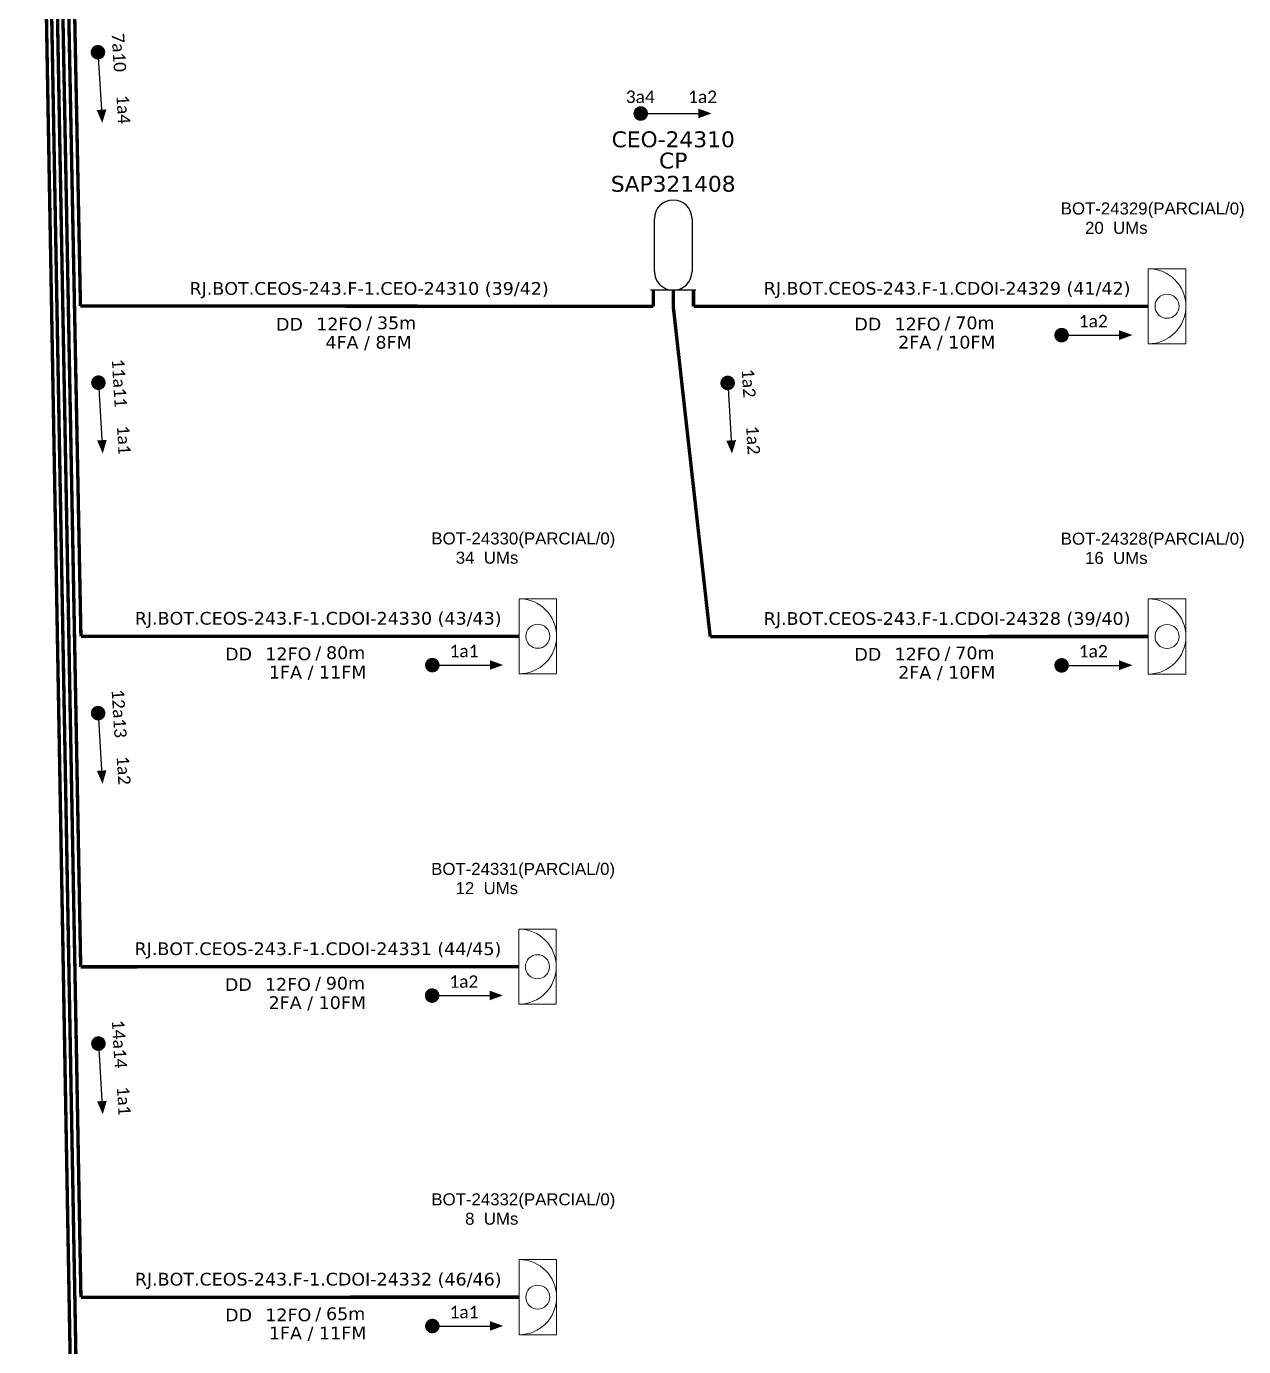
# Paper-space layout 'CDOI-24335' of a CAD drawing. Extents: x 1009 to 1848, y 3 to 597.
# Drawn here: x 1453.8 to 1557.5, y 311.2 to 423.7 of the extents above; entities that cross this region are included whole.
import ezdxf
from ezdxf.enums import TextEntityAlignment as Align

# ---------------------------------------------------------------- set-up
doc = ezdxf.new("R2010")
doc.units = 0
doc.header["$MEASUREMENT"] = 0
doc.layers.get('0').update_dxf_attribs({"linetype": 'CONTINUOUS'})
for name, color, linetype, lineweight in [("20.0-LEGENDA DOS CDO'S", 1, 'CONTINUOUS', 0), ('20.1-CDO_INTERIOR', 1, 'CONTINUOUS', 0), ('40.1-ETIQUETAS', 1, 'CONTINUOUS', 20)]:
    doc.layers.add(name, color=color, linetype=linetype, lineweight=lineweight)
for name, color, linetype in [('20.4-CEOS', 1, 'CONTINUOUS'), ('CAP a instalar', 1, 'CONTINUOUS'), ('SETA', 7, 'CONTINUOUS')]:
    doc.layers.add(name, color=color, linetype=linetype)
doc.styles.add('ARIAL', font='arial.ttf')
doc.styles.add('siredit', font='verdana.ttf')

# ---------------------------------------------------------------- blocks, each defined once
blk = doc.blocks.new('ETIQUETA_RS5F')
at = {"layer": '40.1-ETIQUETAS', "color": 0, "style": 'siredit'}
blk.add_text('/', height=1.5, dxfattribs=at).set_placement((1.55, -1.95), align=Align.MIDDLE_RIGHT)
for tag, p in [('ETIQUETA_R_PRIMARIA', (1.18, 4.1)), ('ETIQUETA_R_SECUNDARIA', (1.18, 2.1)), ('F_ATIVAS/F_MORTAS', (1.11, -4.24))]:
    blk.add_attdef(tag, text='', height=1.5, dxfattribs=at).set_placement(p, align=Align.MIDDLE_CENTER)
for tag, p in [('TIPO_CABO', (-6.62, -2.12)), ('CAP_CABO', (0.37, -2.09))]:
    blk.add_attdef(tag, text='', height=1.5, dxfattribs=at).set_placement(p, align=Align.MIDDLE_RIGHT)
blk.add_attdef('METROS', text='', height=1.5, dxfattribs=at).set_placement((2.11, -1.95), align=Align.MIDDLE_LEFT)
for tag, p in [('FUSÃO_1', (0.82, -8.39)), ('FUSÃO_2', (0.82, -10.6)), ('FUSÃO_3', (0.82, -12.93)), ('FUSÃO_4', (0.82, -15.14)), ('FUSÃO_5', (0.82, -17.16))]:
    blk.add_attdef(tag, text='', height=1.5, dxfattribs=at).set_placement(p, align=Align.CENTER)
blk = doc.blocks.new('CDOI_INT')
at = {"layer": '20.1-CDO_INTERIOR', "color": 0, "lineweight": 18}
blk.add_lwpolyline([(4.25, -4.25), (4.25, 4.25), (0, 4.25), (0, -4.25)], close=True, dxfattribs=at)
blk.add_circle((2.12, 0), 1.36, dxfattribs=at)
blk.add_arc((0, 0), 4.25, 270, 90, dxfattribs=at)
at = {"layer": "20.0-LEGENDA DOS CDO'S", "color": 0, "style": 'ARIAL'}
for tag, p in [('CDO_N', (-0.08, 10.38)), ('SPLITER_1', (21.18, 10.38)), ('SURVEY', (-0.08, 8.2)), ('SPLITER_2', (21.19, 8.68)), ('SAP', (-0.08, 6.23)), ('1:XX', (5.94, -2.22)), ('UMS', (5.94, -4.24))]:
    blk.add_attdef(tag, p, '', height=1.36, dxfattribs=at)
blk.add_attdef('FIBRAS_UTILIZADAS', text='', height=1.36, dxfattribs=at).set_placement((15.34, 10.38), align=Align.CENTER)

psp = doc.layouts.new('CDOI-24335')

# ---------------------------------------------------------------- linework, layer by layer
at = {"const_width": 0.62, "elevation": 2.2}
for points in [[(1459.85, 421.78, 1), (1459.89, 421.16, 1)], [(1505.82, 416.25, 1), (1506.44, 416.25, 1)], [(1541.69, 397.37, 1), (1542.31, 397.37, 1)], [(1459.89, 393.63, 1), (1459.93, 393.01, 1)], [(1513.52, 393.61, 1), (1513.56, 392.99, 1)], [(1488.06, 369.26, 1), (1488.68, 369.26, 1)], [(1541.69, 369.24, 1), (1542.31, 369.24, 1)], [(1459.87, 365.48, 1), (1459.9, 364.86, 1)], [(1488.04, 341.11, 1), (1488.66, 341.11, 1)], [(1459.89, 337.33, 1), (1459.93, 336.71, 1)], [(1488.06, 312.96, 1), (1488.68, 312.96, 1)]]:
    psp.add_lwpolyline(points, format="xyb", close=True, dxfattribs=at)
at = {"layer": '20.4-CEOS', "color": 8}
for p, q in [((1507.3, 402.8, 2.2), (1507.3, 407.28, 2.2)), ((1510.5, 407.28, 2.2), (1510.5, 402.8, 2.2)), ((1510.82, 401.2, 2.2), (1506.97, 401.2, 2.2))]:
    psp.add_line(p, q, dxfattribs=at)
for centre, start, end in [((1508.9, 407.28, 2.2), 0, 180), ((1508.9, 402.8, 2.2), 180, 0)]:
    psp.add_arc(centre, 1.6, start, end, dxfattribs=at)
at = {"layer": 'CAP a instalar', "color": 0, "ltscale": 7, "const_width": 0.289, "elevation": 2.2}
psp.add_lwpolyline([(1458.41, 259.04), (1453.92, 512.51)], dxfattribs=at)
at = {"layer": 'CAP a instalar', "color": 8, "ltscale": 7, "const_width": 0.289, "elevation": 2.2}
for points in [[(1458.41, 287.22), (1454.34, 512.51)], [(1458.42, 315.41), (1454.81, 512.51)], [(1458.4, 343.56), (1455.24, 512.51)], [(1458.42, 371.71), (1455.67, 512.51)], [(1458.38, 399.86), (1456.14, 512.51)], [(1507.2, 399.82), (1507.2, 401.2)], [(1508.9, 399.82), (1508.9, 401.2)], [(1510.63, 399.82), (1510.63, 401.2)], [(1458.38, 399.86), (1507.2, 399.82)], [(1512.05, 371.69), (1508.9, 399.82)], [(1510.63, 399.82), (1549.38, 399.83)], [(1458.42, 371.71), (1495.75, 371.72)], [(1512.05, 371.69), (1549.38, 371.7)], [(1458.4, 343.56), (1495.73, 343.57)], [(1458.42, 315.41), (1495.75, 315.42)]]:
    psp.add_lwpolyline(points, dxfattribs=at)
at = {"layer": 'SETA', "elevation": 2.2}
for points in [[(1459.87, 421.47), (1460.19, 416.15)], [(1506.13, 416.25), (1511.46, 416.25)], [(1506.13, 416.25), (1511.46, 416.25)], [(1542, 397.37), (1547.33, 397.37)], [(1459.91, 393.32), (1460.23, 388)], [(1513.54, 393.3), (1513.86, 387.98)], [(1488.37, 369.26), (1493.7, 369.26)], [(1542, 369.24), (1547.33, 369.24)], [(1459.89, 365.17), (1460.21, 359.85)], [(1488.35, 341.11), (1493.68, 341.11)], [(1459.91, 337.02), (1460.23, 331.7)], [(1488.37, 312.96), (1493.7, 312.96)]]:
    psp.add_lwpolyline(points, dxfattribs=at)
at = {"layer": 'SETA'}
for points in [[(1460.59, 416.6, 2.2), (1460.24, 415.44, 2.2), (1459.76, 416.55, 2.2)], [(1511.03, 416.67, 2.2), (1512.17, 416.26, 2.2), (1511.03, 415.84, 2.2)], [(1511.03, 416.67, 2.2), (1512.17, 416.26, 2.2), (1511.03, 415.84, 2.2)], [(1546.9, 397.79, 2.2), (1548.04, 397.38, 2.2), (1546.9, 396.96, 2.2)], [(1460.62, 388.45, 2.2), (1460.28, 387.29, 2.2), (1459.8, 388.4, 2.2)], [(1514.26, 388.43, 2.2), (1513.91, 387.28, 2.2), (1513.43, 388.38, 2.2)], [(1493.27, 369.68, 2.2), (1494.4, 369.27, 2.2), (1493.27, 368.86, 2.2)], [(1546.9, 369.67, 2.2), (1548.04, 369.25, 2.2), (1546.9, 368.84, 2.2)], [(1460.6, 360.3, 2.2), (1460.26, 359.14, 2.2), (1459.78, 360.25, 2.2)], [(1493.25, 341.53, 2.2), (1494.38, 341.12, 2.2), (1493.25, 340.71, 2.2)], [(1460.62, 332.15, 2.2), (1460.28, 330.99, 2.2), (1459.8, 332.1, 2.2)], [(1493.27, 313.38, 2.2), (1494.4, 312.97, 2.2), (1493.27, 312.55, 2.2)]]:
    psp.add_solid(points, dxfattribs=at)

# ---------------------------------------------------------------- block references
at = {"layer": '20.1-CDO_INTERIOR', "color": 8, "ltscale": 11}
ref = psp.add_blockref('CDOI_INT', (1549.39, 399.83, 2.2), dxfattribs=dict(at, xscale=0.7533554517852777, yscale=0.7533554517852777, zscale=0.7533554517852777))
ref.add_attrib('CDO_N', 'BOT-24329', dxfattribs={"layer": "20.0-LEGENDA DOS CDO'S", "color": 8, "height": 1.025, "style": 'ARIAL'}).set_placement((1549.33, 407.65, 2.2), align=Align.RIGHT)
ref.add_attrib('FIBRAS_UTILIZADAS', '    (PARCIAL/0)', dxfattribs={"layer": "20.0-LEGENDA DOS CDO'S", "color": 8, "height": 1.0227, "style": 'ARIAL'}).set_placement((1552.68, 407.65, 2.2), align=Align.CENTER)
ref.add_attrib('SURVEY', '20  UMs', dxfattribs={"layer": "20.0-LEGENDA DOS CDO'S", "color": 8, "height": 1.025, "style": 'ARIAL'}).set_placement((1549.33, 406, 2.2), align=Align.RIGHT)
ref = psp.add_blockref('CDOI_INT', (1495.76, 371.72, 2.2), dxfattribs=dict(at, xscale=0.7533554517852777, yscale=0.7533554517852777, zscale=0.7533554517852777))
ref.add_attrib('CDO_N', 'BOT-24330', dxfattribs={"layer": "20.0-LEGENDA DOS CDO'S", "color": 8, "height": 1.025, "style": 'ARIAL'}).set_placement((1495.69, 379.54, 2.2), align=Align.RIGHT)
ref.add_attrib('FIBRAS_UTILIZADAS', '    (PARCIAL/0)', dxfattribs={"layer": "20.0-LEGENDA DOS CDO'S", "color": 8, "height": 1.0227, "style": 'ARIAL'}).set_placement((1499.04, 379.54, 2.2), align=Align.CENTER)
ref.add_attrib('SURVEY', '34  UMs', dxfattribs={"layer": "20.0-LEGENDA DOS CDO'S", "color": 8, "height": 1.025, "style": 'ARIAL'}).set_placement((1495.7, 377.9, 2.2), align=Align.RIGHT)
ref = psp.add_blockref('CDOI_INT', (1549.39, 371.7, 2.2), dxfattribs=dict(at, xscale=0.7533554517852777, yscale=0.7533554517852777, zscale=0.7533554517852777))
ref.add_attrib('CDO_N', 'BOT-24328', dxfattribs={"layer": "20.0-LEGENDA DOS CDO'S", "color": 8, "height": 1.025, "style": 'ARIAL'}).set_placement((1549.33, 379.52, 2.2), align=Align.RIGHT)
ref.add_attrib('FIBRAS_UTILIZADAS', '    (PARCIAL/0)', dxfattribs={"layer": "20.0-LEGENDA DOS CDO'S", "color": 8, "height": 1.0227, "style": 'ARIAL'}).set_placement((1552.68, 379.52, 2.2), align=Align.CENTER)
ref.add_attrib('SURVEY', '16  UMs', dxfattribs={"layer": "20.0-LEGENDA DOS CDO'S", "color": 8, "height": 1.025, "style": 'ARIAL'}).set_placement((1549.33, 377.88, 2.2), align=Align.RIGHT)
ref = psp.add_blockref('CDOI_INT', (1495.73, 343.57, 2.2), dxfattribs=dict(at, xscale=0.7533554517852777, yscale=0.7533554517852777, zscale=0.7533554517852777))
ref.add_attrib('CDO_N', 'BOT-24331', dxfattribs={"layer": "20.0-LEGENDA DOS CDO'S", "color": 8, "height": 1.025, "style": 'ARIAL'}).set_placement((1495.67, 351.39, 2.2), align=Align.RIGHT)
ref.add_attrib('FIBRAS_UTILIZADAS', '    (PARCIAL/0)', dxfattribs={"layer": "20.0-LEGENDA DOS CDO'S", "color": 8, "height": 1.0227, "style": 'ARIAL'}).set_placement((1499.02, 351.39, 2.2), align=Align.CENTER)
ref.add_attrib('SURVEY', '12  UMs', dxfattribs={"layer": "20.0-LEGENDA DOS CDO'S", "color": 8, "height": 1.025, "style": 'ARIAL'}).set_placement((1495.68, 349.75, 2.2), align=Align.RIGHT)
ref = psp.add_blockref('CDOI_INT', (1495.76, 315.42, 2.2), dxfattribs=dict(at, xscale=0.7533554517852777, yscale=0.7533554517852777, zscale=0.7533554517852777))
ref.add_attrib('CDO_N', 'BOT-24332', dxfattribs={"layer": "20.0-LEGENDA DOS CDO'S", "color": 8, "height": 1.025, "style": 'ARIAL'}).set_placement((1495.69, 323.24, 2.2), align=Align.RIGHT)
ref.add_attrib('FIBRAS_UTILIZADAS', '    (PARCIAL/0)', dxfattribs={"layer": "20.0-LEGENDA DOS CDO'S", "color": 8, "height": 1.0227, "style": 'ARIAL'}).set_placement((1499.04, 323.24, 2.2), align=Align.CENTER)
ref.add_attrib('SURVEY', '8  UMs', dxfattribs={"layer": "20.0-LEGENDA DOS CDO'S", "color": 8, "height": 1.025, "style": 'ARIAL'}).set_placement((1495.7, 321.59, 2.2), align=Align.RIGHT)
at = {"layer": '40.1-ETIQUETAS', "color": 8}
ref = psp.add_blockref('ETIQUETA_RS5F', (1482.12, 399.83, 2.2), dxfattribs=dict(at, xscale=0.7229735360686504, yscale=0.7229735360686504, zscale=0.7229735360686504))
ref.add_attrib('ETIQUETA_R_SECUNDARIA', 'RJ.BOT.CEOS-243.F-1.CEO-24310 (39/42)', dxfattribs={"color": 0, "height": 1.0845, "style": 'siredit'}).set_placement((1482.98, 401.35, 2.2), align=Align.MIDDLE_CENTER)
ref.add_attrib('TIPO_CABO', 'DD', dxfattribs={"color": 0, "height": 1.084, "style": 'siredit'}).set_placement((1477.34, 398.3, 2.2), align=Align.MIDDLE_RIGHT)
ref.add_attrib('CAP_CABO', '12FO', dxfattribs={"color": 0, "height": 1.084, "style": 'siredit'}).set_placement((1482.39, 398.32, 2.2), align=Align.MIDDLE_RIGHT)
ref.add_attrib('METROS', '35m', dxfattribs={"color": 0, "height": 1.084, "style": 'siredit'}).set_placement((1483.65, 398.42, 2.2), align=Align.MIDDLE_LEFT)
ref.add_attrib('F_ATIVAS/F_MORTAS', '4FA / 8FM', dxfattribs={"color": 0, "height": 1.084, "style": 'siredit'}).set_placement((1482.93, 396.76, 2.2), align=Align.MIDDLE_CENTER)
ref = psp.add_blockref('ETIQUETA_RS5F', (1531.41, 399.84, 2.2), dxfattribs=dict(at, xscale=0.7229735360686504, yscale=0.7229735360686504, zscale=0.7229735360686504))
ref.add_attrib('ETIQUETA_R_PRIMARIA', 'RJ.BOT.CEOS-243.F-1.CDOI-24329 (41/42)', dxfattribs={"color": 0, "height": 1.0845, "style": 'siredit'}).set_placement((1532.24, 401.36, 2.2), align=Align.MIDDLE_CENTER)
ref.add_attrib('TIPO_CABO', 'DD', dxfattribs={"color": 0, "height": 1.084, "style": 'siredit'}).set_placement((1526.63, 398.31, 2.2), align=Align.MIDDLE_RIGHT)
ref.add_attrib('CAP_CABO', '12FO', dxfattribs={"color": 0, "height": 1.084, "style": 'siredit'}).set_placement((1531.68, 398.32, 2.2), align=Align.MIDDLE_RIGHT)
ref.add_attrib('METROS', '70m', dxfattribs={"color": 0, "height": 1.084, "style": 'siredit'}).set_placement((1532.94, 398.42, 2.2), align=Align.MIDDLE_LEFT)
ref.add_attrib('F_ATIVAS/F_MORTAS', '2FA / 10FM', dxfattribs={"color": 0, "height": 1.084, "style": 'siredit'}).set_placement((1532.22, 396.77, 2.2), align=Align.MIDDLE_CENTER)
ref = psp.add_blockref('ETIQUETA_RS5F', (1477.78, 371.73, 2.2), dxfattribs=dict(at, xscale=0.7229735360686504, yscale=0.7229735360686504, zscale=0.7229735360686504))
ref.add_attrib('ETIQUETA_R_SECUNDARIA', 'RJ.BOT.CEOS-243.F-1.CDOI-24330 (43/43)', dxfattribs={"color": 0, "height": 1.0845, "style": 'siredit'}).set_placement((1478.64, 373.25, 2.2), align=Align.MIDDLE_CENTER)
ref.add_attrib('TIPO_CABO', 'DD', dxfattribs={"color": 0, "height": 1.084, "style": 'siredit'}).set_placement((1473, 370.2, 2.2), align=Align.MIDDLE_RIGHT)
ref.add_attrib('CAP_CABO', '12FO', dxfattribs={"color": 0, "height": 1.084, "style": 'siredit'}).set_placement((1478.05, 370.22, 2.2), align=Align.MIDDLE_RIGHT)
ref.add_attrib('METROS', '80m', dxfattribs={"color": 0, "height": 1.084, "style": 'siredit'}).set_placement((1479.31, 370.32, 2.2), align=Align.MIDDLE_LEFT)
ref.add_attrib('F_ATIVAS/F_MORTAS', '1FA / 11FM', dxfattribs={"color": 0, "height": 1.084, "style": 'siredit'}).set_placement((1478.59, 368.66, 2.2), align=Align.MIDDLE_CENTER)
ref = psp.add_blockref('ETIQUETA_RS5F', (1531.41, 371.71, 2.2), dxfattribs=dict(at, xscale=0.7229735360686504, yscale=0.7229735360686504, zscale=0.7229735360686504))
ref.add_attrib('ETIQUETA_R_PRIMARIA', 'RJ.BOT.CEOS-243.F-1.CDOI-24328 (39/40)', dxfattribs={"color": 0, "height": 1.0845, "style": 'siredit'}).set_placement((1532.24, 373.23, 2.2), align=Align.MIDDLE_CENTER)
ref.add_attrib('TIPO_CABO', 'DD', dxfattribs={"color": 0, "height": 1.084, "style": 'siredit'}).set_placement((1526.63, 370.18, 2.2), align=Align.MIDDLE_RIGHT)
ref.add_attrib('CAP_CABO', '12FO', dxfattribs={"color": 0, "height": 1.084, "style": 'siredit'}).set_placement((1531.68, 370.2, 2.2), align=Align.MIDDLE_RIGHT)
ref.add_attrib('METROS', '70m', dxfattribs={"color": 0, "height": 1.084, "style": 'siredit'}).set_placement((1532.94, 370.3, 2.2), align=Align.MIDDLE_LEFT)
ref.add_attrib('F_ATIVAS/F_MORTAS', '2FA / 10FM', dxfattribs={"color": 0, "height": 1.084, "style": 'siredit'}).set_placement((1532.22, 368.64, 2.2), align=Align.MIDDLE_CENTER)
ref = psp.add_blockref('ETIQUETA_RS5F', (1477.76, 343.58, 2.2), dxfattribs=dict(at, xscale=0.7229735360686504, yscale=0.7229735360686504, zscale=0.7229735360686504))
ref.add_attrib('ETIQUETA_R_SECUNDARIA', 'RJ.BOT.CEOS-243.F-1.CDOI-24331 (44/45)', dxfattribs={"color": 0, "height": 1.0845, "style": 'siredit'}).set_placement((1478.62, 345.1, 2.2), align=Align.MIDDLE_CENTER)
ref.add_attrib('TIPO_CABO', 'DD', dxfattribs={"color": 0, "height": 1.084, "style": 'siredit'}).set_placement((1472.98, 342.05, 2.2), align=Align.MIDDLE_RIGHT)
ref.add_attrib('CAP_CABO', '12FO', dxfattribs={"color": 0, "height": 1.084, "style": 'siredit'}).set_placement((1478.02, 342.07, 2.2), align=Align.MIDDLE_RIGHT)
ref.add_attrib('METROS', '90m', dxfattribs={"color": 0, "height": 1.084, "style": 'siredit'}).set_placement((1479.29, 342.17, 2.2), align=Align.MIDDLE_LEFT)
ref.add_attrib('F_ATIVAS/F_MORTAS', '2FA / 10FM', dxfattribs={"color": 0, "height": 1.084, "style": 'siredit'}).set_placement((1478.56, 340.51, 2.2), align=Align.MIDDLE_CENTER)
ref = psp.add_blockref('ETIQUETA_RS5F', (1477.78, 315.43, 2.2), dxfattribs=dict(at, xscale=0.7229735360686504, yscale=0.7229735360686504, zscale=0.7229735360686504))
ref.add_attrib('ETIQUETA_R_SECUNDARIA', 'RJ.BOT.CEOS-243.F-1.CDOI-24332 (46/46)', dxfattribs={"color": 0, "height": 1.0845, "style": 'siredit'}).set_placement((1478.64, 316.95, 2.2), align=Align.MIDDLE_CENTER)
ref.add_attrib('TIPO_CABO', 'DD', dxfattribs={"color": 0, "height": 1.084, "style": 'siredit'}).set_placement((1473, 313.9, 2.2), align=Align.MIDDLE_RIGHT)
ref.add_attrib('CAP_CABO', '12FO', dxfattribs={"color": 0, "height": 1.084, "style": 'siredit'}).set_placement((1478.05, 313.91, 2.2), align=Align.MIDDLE_RIGHT)
ref.add_attrib('METROS', '65m', dxfattribs={"color": 0, "height": 1.084, "style": 'siredit'}).set_placement((1479.31, 314.01, 2.2), align=Align.MIDDLE_LEFT)
ref.add_attrib('F_ATIVAS/F_MORTAS', '1FA / 11FM', dxfattribs={"color": 0, "height": 1.084, "style": 'siredit'}).set_placement((1478.59, 312.36, 2.2), align=Align.MIDDLE_CENTER)

# ---------------------------------------------------------------- texts
at = {"color": 0, "char_height": 1.0604, "width": 15.7182, "attachment_point": 5, "rotation": 273.4639}
for s, insert in [('\\C7;\\fCalibri|b0|i0|c0|p34;7a10', (1461.66, 421.44, 2.2)), ('\\C7;\\fCalibri|b0|i0|c0|p34;1a4', (1462.04, 416.59, 2.2)), ('\\C7;\\fCalibri|b0|i0|c0|p34;11a11', (1461.7, 393.29, 2.2)), ('\\C7;\\fCalibri|b0|i0|c0|p34;1a2', (1515.33, 393.27, 2.2)), ('\\C7;\\fCalibri|b0|i0|c0|p34;1a1', (1462.08, 388.44, 2.2)), ('\\C7;\\fCalibri|b0|i0|c0|p34;1a2', (1515.71, 388.42, 2.2)), ('\\C7;\\fCalibri|b0|i0|c0|p34;12a13', (1461.68, 365.13, 2.2)), ('\\C7;\\fCalibri|b0|i0|c0|p34;1a2', (1462.06, 360.29, 2.2)), ('\\C7;\\fCalibri|b0|i0|c0|p34;14a14', (1461.7, 336.98, 2.2)), ('\\C7;\\fCalibri|b0|i0|c0|p34;1a1', (1462.08, 332.14, 2.2))]:
    psp.add_mtext(s, dxfattribs=dict(at, insert=insert))
at = {"color": 0, "char_height": 1.0604, "width": 15.7182, "attachment_point": 5}
for s, insert in [('\\C7;\\fCalibri|b0|i0|c0|p34;3a4', (1506.09, 417.67, 2.2)), ('\\C7;\\fCalibri|b0|i0|c0|p34;1a2', (1511.4, 417.67, 2.2)), ('\\C7;\\fCalibri|b0|i0|c0|p34;1a2', (1544.7, 398.56, 2.2)), ('\\C7;\\fCalibri|b0|i0|c0|p34;1a1', (1491.07, 370.46, 2.2)), ('\\C7;\\fCalibri|b0|i0|c0|p34;1a2', (1544.7, 370.44, 2.2)), ('\\C7;\\fCalibri|b0|i0|c0|p34;1a2', (1491.05, 342.3, 2.2)), ('\\C7;\\fCalibri|b0|i0|c0|p34;1a1', (1491.07, 314.15, 2.2))]:
    psp.add_mtext(s, dxfattribs=dict(at, insert=insert))
at = {"layer": '20.4-CEOS', "color": 8, "style": 'siredit'}
for tag, text, height, p in [('CEO-24310', 'CEOSXXX', 1.353, (1508.9, 414.73, 2.2)), ('CP', '', 1.35, (1508.9, 412.92, 2.2)), ('SAP321408', '', 1.35, (1508.9, 410.94, 2.2))]:
    psp.add_attdef(tag, text=text, height=height, dxfattribs=at).set_placement(p, align=Align.TOP_CENTER)

doc.saveas('drawing.dxf')
